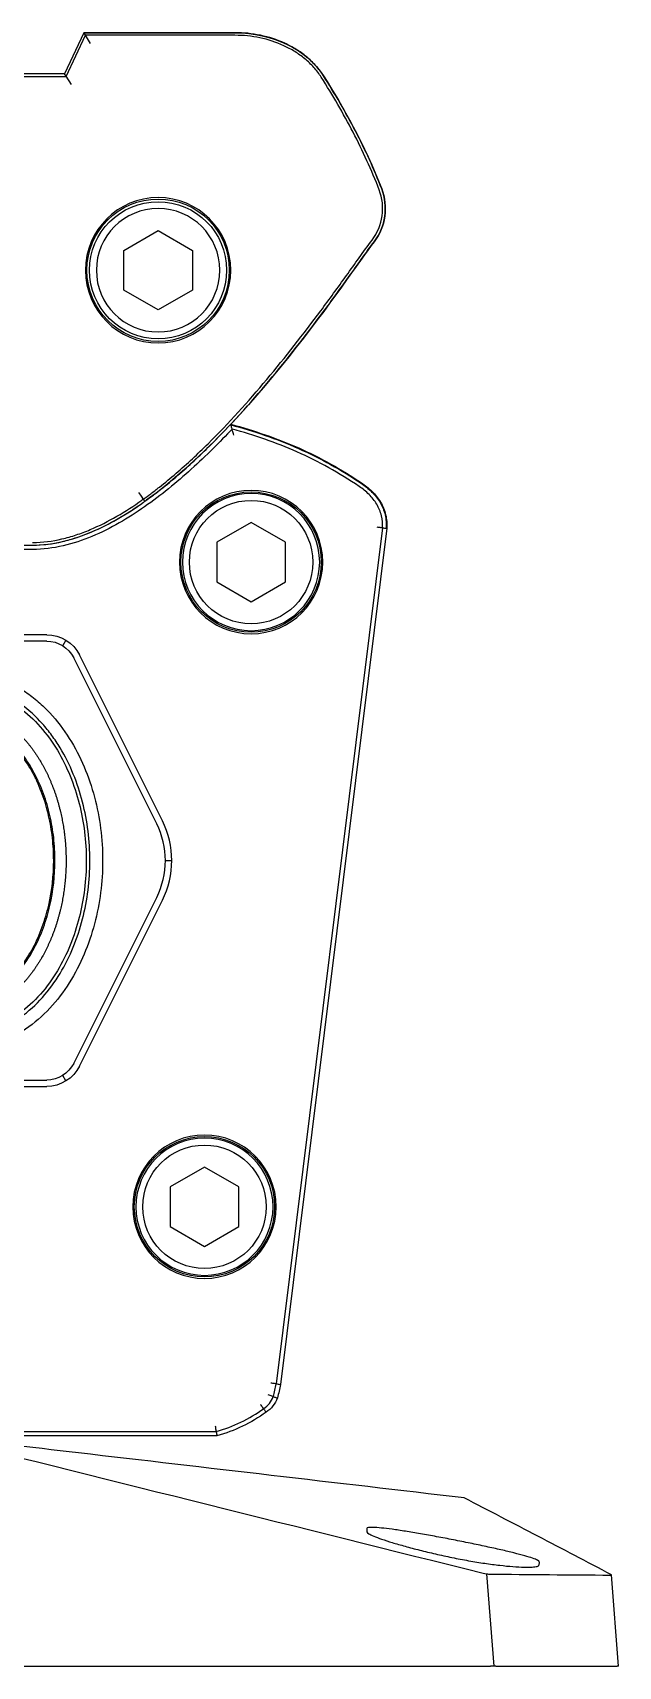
# Model space of a CAD drawing. Header units: inches. Extents: x -2 to 16.2, y -1 to 15.
# Drawn here: x -0.388 to 0.452, y 12.681 to 15.025 of the extents above; entities that cross this region are included whole.
import ezdxf

# ---------------------------------------------------------------- set-up
doc = ezdxf.new("R2010")
doc.units = ezdxf.units.IN
doc.header["$MEASUREMENT"] = 0
doc.layers.add('Bracket', color=7, linetype='Continuous')
doc.layers.add('Graze 2.0', color=253, linetype='Continuous')

msp = doc.modelspace()

# ---------------------------------------------------------------- linework, layer by layer
at = {"layer": 'Bracket'}
for p, q in [((0.263095, 12.813507), (0.273389, 12.680777)), ((0.442629, 12.811945), (0.442628, 12.811962)), ((0.452319, 12.680777), (0.442629, 12.811945)), ((-0.531488, 12.680777), (0.26872, 12.680777)), ((0.276398, 12.680777), (0.26872, 12.680777)), ((0.276398, 12.680777), (0.450543, 12.680777)), ((0.452319, 12.680777), (0.450543, 12.680777))]:
    msp.add_line(p, q, dxfattribs=at)
for points, knots in [([(0.231129, 12.922494), (0.046473, 12.944042), (-0.138183, 12.96559), (-0.392388, 12.995254), (-0.461937, 13.003369), (-0.531487, 13.011485)], [0, 0, 0, 0, 0.72640451, 0.72640451, 1, 1, 1, 1]), ([(0.442531, 12.812038), (0.4249, 12.821481), (0.407282, 12.830715), (0.372046, 12.849163), (0.35443, 12.85835), (0.301584, 12.885882), (0.266356, 12.904191), (0.231129, 12.922494)], [0, 0, 0, 0, 0.25, 0.25, 0.5, 0.5, 1, 1, 1, 1]), ([(0.338629, 12.830904), (0.338673, 12.831529), (0.337894, 12.832264), (0.334773, 12.83396), (0.332392, 12.834932), (0.326174, 12.837066), (0.322365, 12.838223), (0.313372, 12.840731), (0.308152, 12.84209), (0.296765, 12.844906), (0.290555, 12.846377), (0.277085, 12.849457), (0.269948, 12.851037), (0.255166, 12.854223), (0.247421, 12.855851), (0.231579, 12.859099), (0.223607, 12.860695), (0.207564, 12.86383), (0.199405, 12.865384), (0.183561, 12.868318), (0.175848, 12.869704), (0.160842, 12.872304), (0.153535, 12.873519), (0.140003, 12.875656), (0.133689, 12.876594), (0.122003, 12.878187), (0.116755, 12.878824), (0.107648, 12.87975), (0.10372, 12.880045), (0.097402, 12.88026), (0.095038, 12.880183), (0.09187, 12.879659), (0.091075, 12.879207), (0.091119, 12.878571)], [0, 0, 0, 0, 0.0625, 0.0625, 0.125, 0.125, 0.1875, 0.1875, 0.25, 0.25, 0.3125, 0.3125, 0.375, 0.375, 0.4375, 0.4375, 0.5, 0.5, 0.5625, 0.5625, 0.625, 0.625, 0.6875, 0.6875, 0.75, 0.75, 0.8125, 0.8125, 0.875, 0.875, 0.9375, 0.9375, 1, 1, 1, 1]), ([(0.091468, 12.873584), (0.091515, 12.872916), (0.09237, 12.872079), (0.095608, 12.870084), (0.098032, 12.86891), (0.104289, 12.866304), (0.108097, 12.864879), (0.117038, 12.861794), (0.122208, 12.860124), (0.133459, 12.856694), (0.139582, 12.854917), (0.15284, 12.851253), (0.159872, 12.849395), (0.174425, 12.845725), (0.182029, 12.843891), (0.197681, 12.840307), (0.20556, 12.838595), (0.221426, 12.835348), (0.229502, 12.833797), (0.245281, 12.830991), (0.252963, 12.829736), (0.26791, 12.827525), (0.275226, 12.826566), (0.288787, 12.825022), (0.295109, 12.824424), (0.306805, 12.823552), (0.312103, 12.823286), (0.32127, 12.823064), (0.32522, 12.823106), (0.33164, 12.823469), (0.334058, 12.823785), (0.337357, 12.824662), (0.338232, 12.825229), (0.33828, 12.825912)], [0, 0, 0, 0, 0.0625, 0.0625, 0.125, 0.125, 0.1875, 0.1875, 0.25, 0.25, 0.3125, 0.3125, 0.375, 0.375, 0.4375, 0.4375, 0.5, 0.5, 0.5625, 0.5625, 0.625, 0.625, 0.6875, 0.6875, 0.75, 0.75, 0.8125, 0.8125, 0.875, 0.875, 0.9375, 0.9375, 1, 1, 1, 1])]:
    msp.add_open_spline(points, degree=3, knots=knots, dxfattribs=at)
for points in [[(-0.531487, 13.011485), (-0.268207, 12.945806), (-0.004927, 12.880128), (0.258353, 12.814449)], [(0.091119, 12.878571), (0.091232, 12.876955), (0.091348, 12.875297), (0.091468, 12.873584)], [(0.338629, 12.830904), (0.338518, 12.829317), (0.338402, 12.827663), (0.33828, 12.825912)], [(0.258353, 12.814449), (0.261157, 12.81375), (0.264257, 12.813248), (0.266126, 12.813227)], [(0.266126, 12.813227), (0.324382, 12.812558), (0.382627, 12.812112), (0.440868, 12.811753)], [(0.440868, 12.811753), (0.442273, 12.811745), (0.442881, 12.81185), (0.442531, 12.812038)]]:
    msp.add_open_spline(points, degree=3, dxfattribs=at)
at = {"layer": 'Graze 2.0'}
for p, q in [((-0.315001, 15.025394), (-0.342539, 14.966339)), ((-0.340131, 14.962559), (-0.312593, 15.021614)), ((-0.098023, 15.025394), (-0.315001, 15.025394)), ((-0.312722, 15.021817), (-0.315001, 15.025394)), ((-0.305199, 15.010007), (-0.312722, 15.021817)), ((-0.098023, 15.021614), (-0.312593, 15.021614)), ((-1.195383, 14.962559), (-0.340131, 14.962559)), ((-0.342539, 14.966339), (-1.192975, 14.966339)), ((-0.34026, 14.962762), (-0.342539, 14.966339)), ((-0.332736, 14.950952), (-0.34026, 14.962762)), ((-0.257584, 14.71283), (-0.208371, 14.741243)), ((-0.208371, 14.741243), (-0.159159, 14.71283)), ((-0.257584, 14.656004), (-0.257584, 14.71283)), ((-0.159159, 14.71283), (-0.159159, 14.656004)), ((-0.208371, 14.627591), (-0.257584, 14.656004)), ((-0.159159, 14.656004), (-0.208371, 14.627591)), ((-0.074843, 14.322377), (-0.124056, 14.293964)), ((-0.025631, 14.293964), (-0.074843, 14.322377)), ((0.113864, 14.314717), (-0.038808, 13.086236)), ((0.119823, 14.314136), (-0.032881, 13.085398)), ((-1.147078, 14.289935), (-0.388435, 14.289935)), ((-1.147078, 14.289935), (-0.388435, 14.289935)), ((-0.388435, 14.28375), (-1.147078, 14.28375)), ((-0.124056, 14.293964), (-0.124056, 14.237138)), ((-0.025631, 14.237138), (-0.025631, 14.293964)), ((-0.124056, 14.237138), (-0.074843, 14.208725)), ((-0.074843, 14.208725), (-0.025631, 14.237138)), ((-0.368206, 14.161374), (-1.167307, 14.161374)), ((-0.368206, 14.152165), (-1.167307, 14.152165)), ((-0.340597, 14.153531), (-0.345332, 14.14587)), ((-0.210371, 13.890025), (-0.329471, 14.128226)), ((-0.202134, 13.894143), (-0.321234, 14.132344)), ((-0.197699, 13.837205), (-0.188693, 13.837205)), ((-0.329471, 13.546184), (-0.210371, 13.784384)), ((-0.321234, 13.542065), (-0.202134, 13.780266)), ((-0.340597, 13.520879), (-0.345332, 13.52854)), ((-1.167307, 13.522244), (-0.368206, 13.522244)), ((-0.68902, 13.513036), (-0.368206, 13.513036)), ((-0.141772, 13.39718), (-0.190985, 13.368767)), ((-0.09256, 13.368767), (-0.141772, 13.39718)), ((-0.190985, 13.368767), (-0.190985, 13.311941)), ((-0.09256, 13.311941), (-0.09256, 13.368767)), ((-0.190985, 13.311941), (-0.141772, 13.283529)), ((-0.141772, 13.283529), (-0.09256, 13.311941)), ((-0.124773, 13.017458), (-1.41074, 13.017458)), ((-0.123939, 13.011473), (-1.411574, 13.011473))]:
    msp.add_line(p, q, dxfattribs=at)
at = {"layer": 'Graze 2.0', "extrusion": (0, 0, -1)}
for centre, radius in [((0.208371, 14.684417), 0.104331), ((0.208371, 14.684417), 0.088583), ((0.074843, 14.265551), 0.102867), ((0.074843, 14.265551), 0.098425), ((0.141772, 13.340354), 0.102867), ((0.141772, 13.340354), 0.098425)]:
    msp.add_circle(centre, radius, dxfattribs=at)
at = {"layer": 'Graze 2.0'}
for centre, radius in [((-0.208371, 14.684417), 0.1022), ((-0.208371, 14.684417), 0.098425), ((-0.074843, 14.265551), 0.100737), ((-0.074843, 14.265551), 0.088583), ((-0.141772, 13.340354), 0.100737), ((-0.141772, 13.340354), 0.088583)]:
    msp.add_circle(centre, radius, dxfattribs=at)
for centre, radius, start, end in [((0.039049, 14.77301), 0.074961, 322.812204, 20.920344), ((0.039049, 14.77301), 0.07874, 322.812204, 20.920344), ((-0.316012, 13.837205), 0.11811, 333.434949, 26.565051), ((-0.316012, 13.837205), 0.127319, 333.434949, 26.565051), ((-0.195485, 13.111108), 0.158438, 344.183289, 350.97832), ((-0.078313, 13.081612), 0.037831, 304.608532, 338.788747), ((-0.185907, 13.231041), 0.22196, 285.980036, 305.559732)]:
    msp.add_arc(centre, radius, start, end, dxfattribs=at)
at = {"layer": 'Graze 2.0', "extrusion": (0, 0, -1)}
for centre, radius, start, end in [((-0.039049, 14.77301), 0.07874, 159.079656, 217.187796), ((0.368206, 14.108858), 0.052516, 90, 153.434949), ((0.368206, 14.108858), 0.043307, 90, 153.434949), ((0.368206, 13.565551), 0.043307, 206.565051, 270), ((0.368206, 13.565551), 0.052516, 206.565051, 270), ((0.195485, 13.111108), 0.164624, 188.984926, 195.915247), ((0.078313, 13.081612), 0.044016, 200.821163, 235.322544), ((0.185907, 13.231041), 0.228145, 234.452763, 254.239495)]:
    msp.add_arc(centre, radius, start, end, dxfattribs=at)
at = {"layer": 'Graze 2.0'}
for points in [[(-0.315001, 15.025394), (-0.193598, 15.025394), (-0.098022, 15.025394), (-0.098023, 15.025394)], [(-0.098023, 15.025394), (-0.044192, 15.025394), (0.004959, 15.001424), (0.029127, 14.963397)], [(0.029127, 14.963397), (0.055454, 14.921975), (0.088659, 14.86375), (0.112599, 14.801125)], [(0.101778, 14.725417), (0.061462, 14.672279), (-0.075561, 14.461969), (-0.225376, 14.354256)], [(-0.219459, 14.35856), (-0.221401, 14.357126), (-0.223353, 14.355705), (-0.225313, 14.354296)], [(-0.388435, 14.289935), (-0.337632, 14.289935), (-0.284775, 14.313016), (-0.23325, 14.348698)], [(-0.038808, 13.086236), (-0.036832, 13.085956), (-0.034857, 13.085677), (-0.032881, 13.085398)], [(-0.124773, 13.017458), (-0.124493, 13.015463), (-0.124215, 13.013468), (-0.123939, 13.011473)]]:
    msp.add_open_spline(points, degree=3, dxfattribs=at)
for points, degree, knots in [([(0.029127, 14.963397), (0.025821, 14.9686), (0.022101, 14.97346), (0.013925, 14.982572), (0.009435, 14.986849), (-0.000059, 14.994679), (-0.005049, 14.99823), (-0.015462, 15.00468), (-0.020909, 15.00759), (-0.037704, 15.015309), (-0.049402, 15.019093), (-0.073537, 15.024161), (-0.085724, 15.025394), (-0.098023, 15.025394)], 3, [0, 0, 0, 0, 0.125, 0.125, 0.25, 0.25, 0.375, 0.375, 0.5, 0.5, 0.75, 0.75, 1, 1, 1, 1]), ([(0.025937, 14.96137), (0.022748, 14.966387), (0.019155, 14.971083), (0.011244, 14.9799), (0.006892, 14.984047), (-0.002326, 14.991648), (-0.007177, 14.995102), (-0.017315, 15.001382), (-0.022624, 15.004218), (-0.039009, 15.011749), (-0.050442, 15.015449), (-0.07405, 15.020407), (-0.08598, 15.021614), (-0.098023, 15.021614)], 3, [0, 0, 0, 0, 0.125, 0.125, 0.25, 0.25, 0.375, 0.375, 0.5, 0.5, 0.75, 0.75, 1, 1, 1, 1]), ([(0.109068, 14.799776), (0.098251, 14.828073), (0.085513, 14.855637), (0.057502, 14.909475), (0.042223, 14.935746), (0.025937, 14.96137)], 3, [0, 0, 0, 0, 0.5, 0.5, 1, 1, 1, 1]), ([(0.112599, 14.801125), (0.101719, 14.829586), (0.088922, 14.857274), (0.060799, 14.911327), (0.045467, 14.937687), (0.029127, 14.963397)], 3, [0, 0, 0, 0, 0.5, 0.5, 1, 1, 1, 1]), ([(-0.229602, 14.355874), (-0.226003, 14.358465), (-0.22244, 14.361046), (-0.214751, 14.366794), (-0.210633, 14.369957), (-0.198389, 14.379596), (-0.190369, 14.386223), (-0.166677, 14.406615), (-0.151403, 14.420858), (-0.106999, 14.464765), (-0.079132, 14.495698), (-0.025529, 14.559588), (0.00017, 14.592571), (0.037552, 14.642846), (0.049819, 14.659752), (0.068086, 14.685234), (0.074151, 14.693748), (0.086327, 14.71077), (0.092393, 14.7193), (0.098767, 14.727701)], 3, [0, 0, 0, 0, 0.02668085, 0.02668085, 0.05807824, 0.05807824, 0.12087302, 0.12087302, 0.24646259, 0.24646259, 0.49764173, 0.49764173, 0.74882086, 0.74882086, 0.87441043, 0.87441043, 0.93720522, 0.93720522, 1, 1, 1, 1]), ([(-0.227425, 14.352784), (-0.223813, 14.355384), (-0.220208, 14.357995), (-0.212461, 14.363787), (-0.208319, 14.366969), (-0.196004, 14.376664), (-0.187942, 14.383325), (-0.164134, 14.403816), (-0.148799, 14.418118), (-0.104235, 14.462183), (-0.076296, 14.493199), (-0.022575, 14.557229), (0.003169, 14.59027), (0.040602, 14.640613), (0.052884, 14.657539), (0.071161, 14.683037), (0.077229, 14.691555), (0.089397, 14.708565), (0.095459, 14.717088), (0.101778, 14.725417)], 3, [0, 0, 0, 0, 0.02674934, 0.02674934, 0.05814452, 0.05814452, 0.12093488, 0.12093488, 0.24651562, 0.24651562, 0.49767708, 0.49767708, 0.74883854, 0.74883854, 0.87441927, 0.87441927, 0.93720963, 0.93720963, 1, 1, 1, 1]), ([(-0.102146, 14.456515), (-0.111131, 14.447037), (-0.120243, 14.43764), (-0.139709, 14.418386), (-0.150085, 14.408537), (-0.171308, 14.389331), (-0.182163, 14.379976), (-0.2045, 14.361917), (-0.216008, 14.353193), (-0.251495, 14.32839), (-0.276316, 14.313676), (-0.316787, 14.296801), (-0.330637, 14.292165), (-0.358951, 14.285656), (-0.373463, 14.28375), (-0.388435, 14.28375)], 3, [0, 0, 0, 0, 0.11540889, 0.11540889, 0.24177905, 0.24177905, 0.36814921, 0.36814921, 0.49451937, 0.49451937, 0.74725968, 0.74725968, 0.87362984, 0.87362984, 1, 1, 1, 1]), ([(-0.102208, 14.456741), (-0.102432, 14.457545), (-0.102655, 14.458349), (-0.10308, 14.459872), (-0.103281, 14.46059), (-0.103683, 14.462027), (-0.103885, 14.462746), (-0.104087, 14.463464)], 3, [0, 0, 0, 0, 0.35857204, 0.35857204, 0.67928602, 0.67928602, 1, 1, 1, 1]), ([(-0.104087, 14.463464), (-0.070815, 14.454395), (-0.038086, 14.443303), (0.009234, 14.422361), (0.024639, 14.414701), (0.054657, 14.397972), (0.069252, 14.388866), (0.083594, 14.379302)], 3, [0, 0, 0, 0, 0.5, 0.5, 0.75, 0.75, 1, 1, 1, 1]), ([(-0.103841, 14.462581), (-0.070699, 14.453548), (-0.038241, 14.442513), (0.0089, 14.421647), (0.024273, 14.414004), (0.054296, 14.397271), (0.068863, 14.388179), (0.083157, 14.378647)], 3, [0, 0, 0, 0, 0.5, 0.5, 0.75, 0.75, 1, 1, 1, 1]), ([(-0.099768, 14.447882), (-0.100346, 14.449996), (-0.100938, 14.45215), (-0.101865, 14.455505), (-0.10219, 14.456675), (-0.102208, 14.456741)], 3, [0, 0, 0, 0, 0.5, 0.5, 1, 1, 1, 1]), ([(0.080162, 14.374156), (0.065918, 14.383654), (0.051476, 14.392663), (0.021798, 14.409203), (0.006563, 14.416779), (-0.039128, 14.437), (-0.070346, 14.447697), (-0.102145, 14.456515)], 3, [0, 0, 0, 0, 0.25458654, 0.25458654, 0.50917308, 0.50917308, 1, 1, 1, 1]), ([(0.113664, 14.314736), (0.114075, 14.320666), (0.113605, 14.326436), (0.111574, 14.335012), (0.110658, 14.33788), (0.108434, 14.343332), (0.107108, 14.345975), (0.104073, 14.351087), (0.102349, 14.353572), (0.098597, 14.358297), (0.096576, 14.36053), (0.090133, 14.366905), (0.085357, 14.370692), (0.080162, 14.374156)], 3, [0, 0, 0, 0, 0.24835718, 0.24835718, 0.37363106, 0.37363106, 0.49890494, 0.49890494, 0.62417882, 0.62417882, 0.7494527, 0.7494527, 1, 1, 1, 1]), ([(0.083157, 14.378647), (0.088564, 14.375042), (0.093615, 14.371049), (0.102754, 14.362016), (0.106897, 14.356891), (0.113498, 14.3458), (0.116006, 14.339708), (0.118991, 14.327137), (0.119507, 14.320734), (0.119039, 14.314213)], 3, [0, 0, 0, 0, 0.25, 0.25, 0.5, 0.5, 0.75, 0.75, 1, 1, 1, 1]), ([(0.083594, 14.379302), (0.08906, 14.375657), (0.094163, 14.371619), (0.101087, 14.364768), (0.103274, 14.362353), (0.107359, 14.35721), (0.109244, 14.354494), (0.112575, 14.348884), (0.114037, 14.345972), (0.116509, 14.339913), (0.117522, 14.336741), (0.11978, 14.327204), (0.120297, 14.320729), (0.119823, 14.314136)], 3, [0, 0, 0, 0, 0.25, 0.25, 0.375, 0.375, 0.5, 0.5, 0.625, 0.625, 0.75, 0.75, 1, 1, 1, 1]), ([(-0.388435, 14.293715), (-0.374242, 14.293715), (-0.360258, 14.29554), (-0.33951, 14.300376), (-0.332641, 14.302342), (-0.319137, 14.306834), (-0.312479, 14.309366), (-0.292748, 14.317697), (-0.279978, 14.324201), (-0.255243, 14.338467), (-0.243233, 14.346253), (-0.230867, 14.354981), (-0.230234, 14.355427), (-0.229602, 14.355874)], 3, [0, 0, 0, 0, 0.24667618, 0.24667618, 0.37001427, 0.37001427, 0.49335236, 0.49335236, 0.74002854, 0.74002854, 0.98670472, 0.98670472, 1, 1, 1, 1]), ([(-0.388435, 14.289935), (-0.373914, 14.289935), (-0.359644, 14.291802), (-0.33853, 14.296724), (-0.331549, 14.298722), (-0.317843, 14.303281), (-0.311093, 14.305849), (-0.29111, 14.314286), (-0.278205, 14.32086), (-0.25324, 14.335259), (-0.241136, 14.343107), (-0.228688, 14.351893), (-0.228056, 14.352338), (-0.227425, 14.352784)], 3, [0, 0, 0, 0, 0.24670337, 0.24670337, 0.37005505, 0.37005505, 0.49340674, 0.49340674, 0.7401101, 0.7401101, 0.98681347, 0.98681347, 1, 1, 1, 1]), ([(-0.236339, 14.365325), (-0.23457, 14.362843), (-0.232797, 14.360356), (-0.230272, 14.356814), (-0.229515, 14.355753), (-0.229484, 14.355709)], 3, [0, 0, 0, 0, 0.5, 0.5, 1, 1, 1, 1]), ([(-0.227408, 14.352796), (-0.227686, 14.353186), (-0.227965, 14.353577), (-0.228469, 14.354285), (-0.228696, 14.354603), (-0.22911, 14.355183), (-0.229297, 14.355446), (-0.229484, 14.355709)], 3, [0, 0, 0, 0, 0.40207111, 0.40207111, 0.72934977, 0.72934977, 1, 1, 1, 1]), ([(0.113864, 14.314717), (0.11381, 14.314722), (0.112939, 14.314806), (0.110055, 14.315084), (0.108034, 14.315277), (0.106025, 14.315468)], 3, [0, 0, 0, 0, 0.5, 0.5, 1, 1, 1, 1]), ([(0.113864, 14.314717), (0.114768, 14.314629), (0.115672, 14.314541), (0.117658, 14.314348), (0.11874, 14.314242), (0.119823, 14.314136)], 3, [0, 0, 0, 0, 0.45508746, 0.45508746, 1, 1, 1, 1]), ([(-0.485701, 14.107178), (-0.47012, 14.107176), (-0.454966, 14.104651), (-0.425444, 14.09495), (-0.411654, 14.08797), (-0.392393, 14.074954), (-0.386243, 14.070202), (-0.374628, 14.060142), (-0.369127, 14.054809), (-0.35346, 14.037985), (-0.344045, 14.025548), (-0.327664, 13.999532), (-0.320653, 13.98595), (-0.308671, 13.957795), (-0.303678, 13.943121), (-0.295777, 13.913354), (-0.292865, 13.898309), (-0.288975, 13.867919), (-0.288001, 13.852508), (-0.288005, 13.806257), (-0.29183, 13.775995), (-0.303611, 13.731508), (-0.308611, 13.71677), (-0.32061, 13.688547), (-0.327626, 13.674958), (-0.343968, 13.648965), (-0.353396, 13.636503), (-0.374308, 13.614027), (-0.3859, 13.603847), (-0.41161, 13.586466), (-0.42531, 13.57952), (-0.447382, 13.572243), (-0.454967, 13.570369), (-0.470201, 13.567872), (-0.477905, 13.567228), (-0.4857, 13.567231)], 3, [0, 0, 0, 0, 0.0625, 0.0625, 0.125, 0.125, 0.15625, 0.15625, 0.1875, 0.1875, 0.25, 0.25, 0.3125, 0.3125, 0.375, 0.375, 0.4375, 0.4375, 0.5, 0.5, 0.625, 0.625, 0.6875, 0.6875, 0.75, 0.75, 0.8125, 0.8125, 0.875, 0.875, 0.9375, 0.9375, 0.96875, 0.96875, 1, 1, 1, 1]), ([(-0.485701, 13.585551), (-0.471319, 13.585551), (-0.457336, 13.588033), (-0.430203, 13.597448), (-0.417657, 13.604156), (-0.394259, 13.620745), (-0.38384, 13.630319), (-0.364975, 13.651438), (-0.356498, 13.663092), (-0.341817, 13.687285), (-0.335529, 13.699903), (-0.324779, 13.726043), (-0.320301, 13.739667), (-0.309735, 13.780813), (-0.30633, 13.808736), (-0.306319, 13.85131), (-0.307197, 13.865558), (-0.310673, 13.893528), (-0.313267, 13.90734), (-0.320262, 13.934603), (-0.32468, 13.948106), (-0.335506, 13.974468), (-0.34182, 13.987127), (-0.352807, 14.005236), (-0.356722, 14.011125), (-0.365115, 14.022578), (-0.369619, 14.028168), (-0.383846, 14.044103), (-0.394279, 14.053668), (-0.411699, 14.066034), (-0.417831, 14.069827), (-0.430417, 14.076434), (-0.436907, 14.079278), (-0.450323, 14.083952), (-0.457305, 14.085793), (-0.471394, 14.08824), (-0.478511, 14.088858), (-0.485701, 14.088858)], 3, [0, 0, 0, 0, 0.0625, 0.0625, 0.125, 0.125, 0.1875, 0.1875, 0.25, 0.25, 0.3125, 0.3125, 0.375, 0.375, 0.5, 0.5, 0.5625, 0.5625, 0.625, 0.625, 0.6875, 0.6875, 0.75, 0.75, 0.78125, 0.78125, 0.8125, 0.8125, 0.875, 0.875, 0.90625, 0.90625, 0.9375, 0.9375, 0.96875, 0.96875, 1, 1, 1, 1]), ([(-0.485701, 14.083675), (-0.471666, 14.083675), (-0.458074, 14.081215), (-0.431678, 14.071913), (-0.419456, 14.06528), (-0.396769, 14.048975), (-0.386613, 14.039527), (-0.368344, 14.018839), (-0.36014, 14.007439), (-0.345898, 13.983737), (-0.339813, 13.971402), (-0.329417, 13.945903), (-0.325092, 13.932654), (-0.314816, 13.892353), (-0.311501, 13.86495), (-0.31151, 13.809347), (-0.314826, 13.782089), (-0.325007, 13.742056), (-0.329326, 13.728756), (-0.33976, 13.703114), (-0.345855, 13.690759), (-0.360047, 13.66711), (-0.368237, 13.655706), (-0.386563, 13.634925), (-0.396672, 13.625513), (-0.419328, 13.609211), (-0.431566, 13.602558), (-0.451232, 13.595594), (-0.458051, 13.593775), (-0.471749, 13.591356), (-0.478681, 13.590734), (-0.485701, 13.590734)], 3, [0, 0, 0, 0, 0.0625, 0.0625, 0.125, 0.125, 0.1875, 0.1875, 0.25, 0.25, 0.3125, 0.3125, 0.375, 0.375, 0.5, 0.5, 0.625, 0.625, 0.6875, 0.6875, 0.75, 0.75, 0.8125, 0.8125, 0.875, 0.875, 0.9375, 0.9375, 0.96875, 0.96875, 1, 1, 1, 1]), ([(-0.485701, 14.054724), (-0.467905, 14.054711), (-0.45047, 14.047748), (-0.43451, 14.041374), (-0.419579, 14.029516), (-0.406153, 14.018852), (-0.394284, 14.004237), (-0.383296, 13.990705), (-0.374238, 13.974469), (-0.357395, 13.944276), (-0.348681, 13.90786), (-0.340469, 13.873545), (-0.340444, 13.801017), (-0.34869, 13.766512), (-0.357385, 13.730126), (-0.374252, 13.699918), (-0.383285, 13.683741), (-0.394228, 13.670236), (-0.406037, 13.655663), (-0.419576, 13.644898), (-0.434472, 13.633054), (-0.450465, 13.626666), (-0.468031, 13.61965), (-0.485701, 13.619685)], 2, [0, 0, 0, 0.0625, 0.0625, 0.125, 0.125, 0.1875, 0.1875, 0.25, 0.25, 0.375, 0.375, 0.5, 0.625, 0.625, 0.75, 0.75, 0.8125, 0.8125, 0.875, 0.875, 0.9375, 0.9375, 1, 1, 1]), ([(-0.485701, 13.635708), (-0.480165, 13.635708), (-0.474744, 13.636331), (-0.464103, 13.638689), (-0.45883, 13.640443), (-0.448774, 13.644822), (-0.443988, 13.64743), (-0.434806, 13.653324), (-0.430388, 13.656633), (-0.41783, 13.667301), (-0.410463, 13.675303), (-0.397175, 13.692587), (-0.391267, 13.701948), (-0.381048, 13.721159), (-0.376684, 13.731085), (-0.371098, 13.746384), (-0.369398, 13.751554), (-0.366314, 13.762028), (-0.364925, 13.767348), (-0.358811, 13.793978), (-0.356481, 13.81549), (-0.356479, 13.842613), (-0.356624, 13.848049), (-0.357219, 13.858947), (-0.357672, 13.864423), (-0.35949, 13.880699), (-0.361314, 13.891384), (-0.366168, 13.912429), (-0.369196, 13.922789), (-0.374756, 13.938054), (-0.376778, 13.943097), (-0.381191, 13.953083), (-0.383594, 13.958043), (-0.391312, 13.97254), (-0.397137, 13.981748), (-0.41042, 13.99906), (-0.417945, 14.007218), (-0.430412, 14.017794), (-0.434774, 14.021066), (-0.443995, 14.026996), (-0.448867, 14.02964), (-0.458882, 14.033982), (-0.464058, 14.035717), (-0.474824, 14.038101), (-0.480293, 14.038702), (-0.485701, 14.038702)], 3, [0, 0, 0, 0, 0.03125, 0.03125, 0.0625, 0.0625, 0.09375, 0.09375, 0.125, 0.125, 0.1875, 0.1875, 0.25, 0.25, 0.3125, 0.3125, 0.34375, 0.34375, 0.375, 0.375, 0.5, 0.5, 0.53125, 0.53125, 0.5625, 0.5625, 0.625, 0.625, 0.6875, 0.6875, 0.71875, 0.71875, 0.75, 0.75, 0.8125, 0.8125, 0.875, 0.875, 0.90625, 0.90625, 0.9375, 0.9375, 0.96875, 0.96875, 1, 1, 1, 1]), ([(-0.485701, 13.637495), (-0.480299, 13.637495), (-0.47501, 13.638102), (-0.46461, 13.640406), (-0.459447, 13.642124), (-0.449584, 13.646418), (-0.44488, 13.64898), (-0.435844, 13.654782), (-0.431488, 13.658042), (-0.419098, 13.668567), (-0.411812, 13.67648), (-0.398659, 13.693589), (-0.392803, 13.702866), (-0.382668, 13.721919), (-0.378336, 13.73177), (-0.372789, 13.746961), (-0.371102, 13.752094), (-0.368038, 13.762497), (-0.366659, 13.767783), (-0.360584, 13.79424), (-0.358267, 13.815623), (-0.358266, 13.842579), (-0.35841, 13.847985), (-0.359001, 13.858816), (-0.359451, 13.864259), (-0.361258, 13.880432), (-0.36307, 13.891049), (-0.367894, 13.911961), (-0.370901, 13.922251), (-0.376421, 13.937407), (-0.378429, 13.942413), (-0.382809, 13.952322), (-0.385193, 13.957243), (-0.392847, 13.971621), (-0.398621, 13.980747), (-0.411771, 13.997886), (-0.419212, 14.00595), (-0.431512, 14.016384), (-0.435814, 14.01961), (-0.444888, 14.025446), (-0.449673, 14.028043), (-0.459497, 14.032301), (-0.464567, 14.034), (-0.475087, 14.03633), (-0.480422, 14.036915), (-0.485701, 14.036915)], 3, [0, 0, 0, 0, 0.03125, 0.03125, 0.0625, 0.0625, 0.09375, 0.09375, 0.125, 0.125, 0.1875, 0.1875, 0.25, 0.25, 0.3125, 0.3125, 0.34375, 0.34375, 0.375, 0.375, 0.5, 0.5, 0.53125, 0.53125, 0.5625, 0.5625, 0.625, 0.625, 0.6875, 0.6875, 0.71875, 0.71875, 0.75, 0.75, 0.8125, 0.8125, 0.875, 0.875, 0.90625, 0.90625, 0.9375, 0.9375, 0.96875, 0.96875, 1, 1, 1, 1]), ([(-0.038808, 13.086236), (-0.038861, 13.086243), (-0.039728, 13.086366), (-0.042596, 13.086772), (-0.044604, 13.087057), (-0.046602, 13.08734)], 3, [0, 0, 0, 0, 0.5, 0.5, 1, 1, 1, 1]), ([(-0.042855, 13.06786), (-0.042906, 13.067877), (-0.043737, 13.068155), (-0.046486, 13.069079), (-0.048412, 13.069729), (-0.050323, 13.070378)], 3, [0, 0, 0, 0, 0.5, 0.5, 1, 1, 1, 1]), ([(-0.042855, 13.06786), (-0.042308, 13.067677), (-0.04176, 13.067494), (-0.039866, 13.066862), (-0.038519, 13.066413), (-0.037171, 13.065966)], 3, [0, 0, 0, 0, 0.28893926, 0.28893926, 1, 1, 1, 1]), ([(-0.056711, 13.050311), (-0.056742, 13.050355), (-0.057245, 13.051071), (-0.05891, 13.053442), (-0.060073, 13.0551), (-0.061233, 13.056754)], 3, [0, 0, 0, 0, 0.5, 0.5, 1, 1, 1, 1]), ([(-0.056711, 13.050311), (-0.05638, 13.049839), (-0.056048, 13.049367), (-0.054901, 13.047735), (-0.054086, 13.046574), (-0.05327, 13.045414)], 3, [0, 0, 0, 0, 0.28893948, 0.28893948, 1, 1, 1, 1]), ([(-0.124773, 13.017458), (-0.124781, 13.017512), (-0.124905, 13.018397), (-0.125314, 13.021297), (-0.125601, 13.023323), (-0.125888, 13.025329)], 3, [0, 0, 0, 0, 0.5, 0.5, 1, 1, 1, 1])]:
    msp.add_open_spline(points, degree=degree, knots=knots, dxfattribs=at)

doc.saveas('drawing.dxf')
